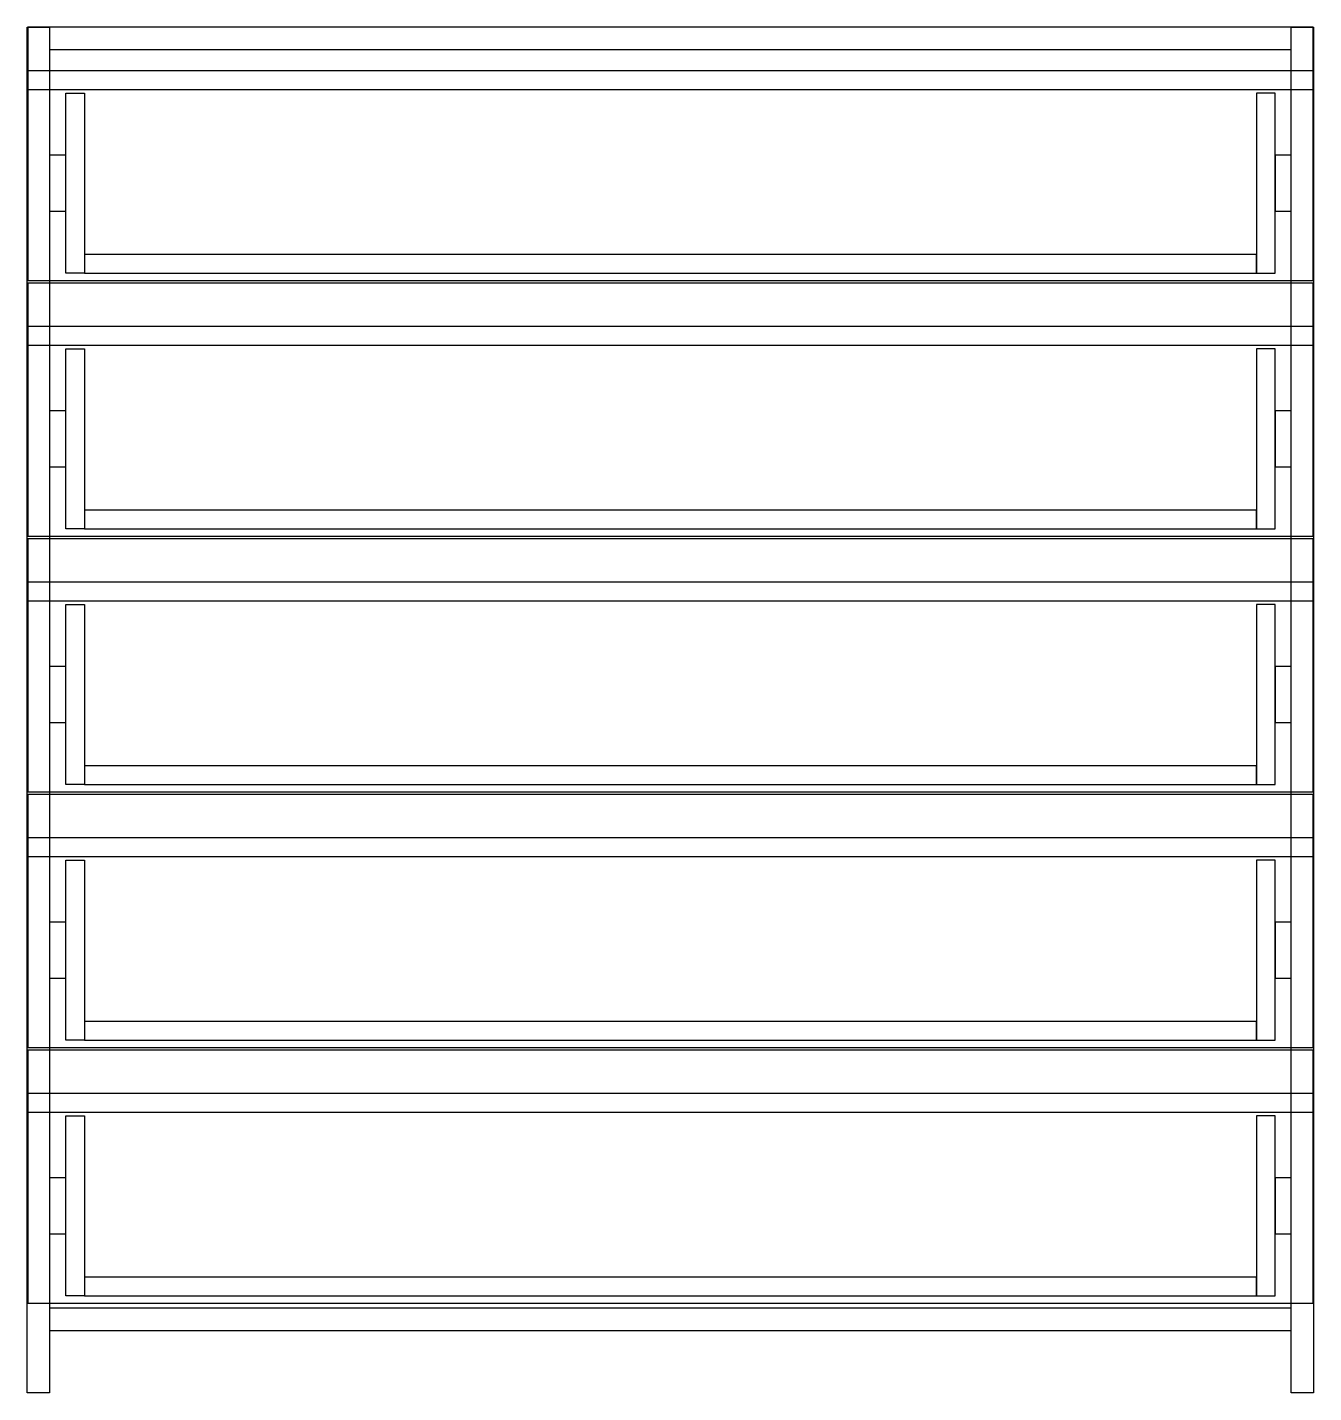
# Model space of a CAD drawing. Header units: millimetres. Extents: x -212 to 824, y -255 to 845.
import ezdxf

# ---------------------------------------------------------------- set-up
doc = ezdxf.new("R2010")
doc.units = ezdxf.units.MM
doc.layers.get('0').update_dxf_attribs({"linetype": 'CONTINUOUS', "lineweight": 25, "true_color": 0xffffff})
for name, color, linetype, lineweight, true_color in [('corredica', 6, 'CONTINUOUS', 25, 0xff00ff), ('frente_gav', 3, 'CONTINUOUS', 25, 0x00ff00), ('gavetas', 7, 'CONTINUOUS', 25, 0x000000), ('puxador', 4, 'CONTINUOUS', 25, 0x00ffff)]:
    doc.layers.add(name, color=color, linetype=linetype, lineweight=lineweight, true_color=true_color)

msp = doc.modelspace()

# ---------------------------------------------------------------- linework, layer by layer
for p, q in [((-211.9, 844.5), (-193.9, 844.5)), ((-211.9, -255.5), (-211.9, 844.5)), ((806.1, 844.5), (-193.9, 844.5)), ((-193.9, 844.5), (-193.9, 826.5)), ((-193.9, 844.5), (-193.9, -255.5)), ((806.1, 826.5), (806.1, 844.5)), ((806.1, -255.5), (806.1, 844.5)), ((806.1, 844.5), (824.1, 844.5)), ((824.1, 844.5), (824.1, -255.5)), ((-193.9, 826.5), (806.1, 826.5)), ((806.1, -187.5), (-193.9, -187.5)), ((-193.9, -187.5), (-193.9, -205.5)), ((806.1, -205.5), (806.1, -187.5)), ((-193.9, -205.5), (806.1, -205.5)), ((-193.9, -255.5), (-211.9, -255.5)), ((824.1, -255.5), (806.1, -255.5))]:
    msp.add_line(p, q)
at = {"layer": 'corredica'}
for p, q in [((-193.9, 741.5), (-193.9, 696.5)), ((-180.9, 741.5), (-193.9, 741.5)), ((-180.9, 696.5), (-180.9, 741.5)), ((806.1, 741.5), (793.1, 741.5)), ((793.1, 741.5), (793.1, 696.5)), ((806.1, 696.5), (806.1, 741.5)), ((-193.9, 696.5), (-180.9, 696.5)), ((793.1, 696.5), (806.1, 696.5)), ((-193.9, 535.5), (-193.9, 490.5)), ((-180.9, 535.5), (-193.9, 535.5)), ((-180.9, 490.5), (-180.9, 535.5)), ((806.1, 535.5), (793.1, 535.5)), ((793.1, 535.5), (793.1, 490.5)), ((806.1, 490.5), (806.1, 535.5)), ((-193.9, 490.5), (-180.9, 490.5)), ((793.1, 490.5), (806.1, 490.5)), ((-193.9, 329.5), (-193.9, 284.5)), ((-180.9, 329.5), (-193.9, 329.5)), ((-180.9, 284.5), (-180.9, 329.5)), ((806.1, 329.5), (793.1, 329.5)), ((793.1, 329.5), (793.1, 284.5)), ((806.1, 284.5), (806.1, 329.5)), ((-193.9, 284.5), (-180.9, 284.5)), ((793.1, 284.5), (806.1, 284.5)), ((-193.9, 123.5), (-193.9, 78.5)), ((-180.9, 123.5), (-193.9, 123.5)), ((-180.9, 78.5), (-180.9, 123.5)), ((806.1, 123.5), (793.1, 123.5)), ((793.1, 123.5), (793.1, 78.5)), ((806.1, 78.5), (806.1, 123.5)), ((-193.9, 78.5), (-180.9, 78.5)), ((793.1, 78.5), (806.1, 78.5)), ((-193.9, -82.5), (-193.9, -127.5)), ((-180.9, -82.5), (-193.9, -82.5)), ((-180.9, -127.5), (-180.9, -82.5)), ((806.1, -82.5), (793.1, -82.5)), ((793.1, -82.5), (793.1, -127.5)), ((806.1, -127.5), (806.1, -82.5)), ((-193.9, -127.5), (-180.9, -127.5)), ((793.1, -127.5), (806.1, -127.5))]:
    msp.add_line(p, q, dxfattribs=at)
at = {"layer": 'frente_gav'}
for p, q in [((823.6, 809.5), (-211.4, 809.5)), ((-211.4, 809.5), (-211.4, 640.5)), ((823.6, 640.5), (823.6, 809.5)), ((-211.4, 640.5), (823.6, 640.5)), ((823.6, 603.5), (-211.4, 603.5)), ((-211.4, 603.5), (-211.4, 434.5)), ((823.6, 434.5), (823.6, 603.5)), ((-211.4, 434.5), (823.6, 434.5)), ((823.6, 397.5), (-211.4, 397.5)), ((-211.4, 397.5), (-211.4, 228.5)), ((823.6, 228.5), (823.6, 397.5)), ((-211.4, 228.5), (823.6, 228.5)), ((823.6, 191.5), (-211.4, 191.5)), ((-211.4, 191.5), (-211.4, 22.5)), ((823.6, 22.5), (823.6, 191.5)), ((-211.4, 22.5), (823.6, 22.5)), ((823.6, -14.5), (-211.4, -14.5)), ((-211.4, -14.5), (-211.4, -183.5)), ((823.6, -183.5), (823.6, -14.5)), ((-211.4, -183.5), (823.6, -183.5))]:
    msp.add_line(p, q, dxfattribs=at)
at = {"layer": 'gavetas'}
for p, q in [((-180.9, 646.5), (-180.9, 791.5)), ((-180.9, 791.5), (-165.9, 791.5)), ((-165.9, 791.5), (-165.9, 646.5)), ((793.1, 791.5), (778.1, 791.5)), ((778.1, 791.5), (778.1, 646.5)), ((793.1, 646.5), (793.1, 791.5)), ((778.1, 661.5), (-165.9, 661.5)), ((-165.9, 661.5), (-165.9, 646.5)), ((778.1, 646.5), (778.1, 661.5)), ((-165.9, 646.5), (-180.9, 646.5)), ((-165.9, 646.5), (778.1, 646.5)), ((778.1, 646.5), (793.1, 646.5)), ((-180.9, 440.5), (-180.9, 585.5)), ((-180.9, 585.5), (-165.9, 585.5)), ((-165.9, 585.5), (-165.9, 440.5)), ((793.1, 585.5), (778.1, 585.5)), ((778.1, 585.5), (778.1, 440.5)), ((793.1, 440.5), (793.1, 585.5)), ((778.1, 455.5), (-165.9, 455.5)), ((-165.9, 455.5), (-165.9, 440.5)), ((778.1, 440.5), (778.1, 455.5)), ((-165.9, 440.5), (-180.9, 440.5)), ((-165.9, 440.5), (778.1, 440.5)), ((778.1, 440.5), (793.1, 440.5)), ((-180.9, 234.5), (-180.9, 379.5)), ((-180.9, 379.5), (-165.9, 379.5)), ((-165.9, 379.5), (-165.9, 234.5)), ((793.1, 379.5), (778.1, 379.5)), ((778.1, 379.5), (778.1, 234.5)), ((793.1, 234.5), (793.1, 379.5)), ((778.1, 249.5), (-165.9, 249.5)), ((-165.9, 249.5), (-165.9, 234.5)), ((778.1, 234.5), (778.1, 249.5)), ((-165.9, 234.5), (-180.9, 234.5)), ((-165.9, 234.5), (778.1, 234.5)), ((778.1, 234.5), (793.1, 234.5)), ((-180.9, 28.5), (-180.9, 173.5)), ((-180.9, 173.5), (-165.9, 173.5)), ((-165.9, 173.5), (-165.9, 28.5)), ((793.1, 173.5), (778.1, 173.5)), ((778.1, 173.5), (778.1, 28.5)), ((793.1, 28.5), (793.1, 173.5)), ((778.1, 43.5), (-165.9, 43.5)), ((-165.9, 43.5), (-165.9, 28.5)), ((778.1, 28.5), (778.1, 43.5)), ((-165.9, 28.5), (-180.9, 28.5)), ((-165.9, 28.5), (778.1, 28.5)), ((778.1, 28.5), (793.1, 28.5)), ((-180.9, -177.5), (-180.9, -32.5)), ((-180.9, -32.5), (-165.9, -32.5)), ((-165.9, -32.5), (-165.9, -177.5)), ((793.1, -32.5), (778.1, -32.5)), ((778.1, -32.5), (778.1, -177.5)), ((793.1, -177.5), (793.1, -32.5)), ((778.1, -162.5), (-165.9, -162.5)), ((-165.9, -162.5), (-165.9, -177.5)), ((778.1, -177.5), (778.1, -162.5)), ((-165.9, -177.5), (-180.9, -177.5)), ((-165.9, -177.5), (778.1, -177.5)), ((778.1, -177.5), (793.1, -177.5))]:
    msp.add_line(p, q, dxfattribs=at)
at = {"layer": 'puxador'}
for p, q in [((823.6, 844.5), (-211.4, 844.5)), ((-211.4, 844.5), (-211.4, 794.5)), ((823.6, 794.5), (823.6, 844.5)), ((-211.4, 794.5), (823.6, 794.5)), ((823.6, 638.5), (-211.4, 638.5)), ((-211.4, 638.5), (-211.4, 588.5)), ((823.6, 588.5), (823.6, 638.5)), ((-211.4, 588.5), (823.6, 588.5)), ((823.6, 432.5), (-211.4, 432.5)), ((-211.4, 432.5), (-211.4, 382.5)), ((823.6, 382.5), (823.6, 432.5)), ((-211.4, 382.5), (823.6, 382.5)), ((823.6, 226.5), (-211.4, 226.5)), ((-211.4, 226.5), (-211.4, 176.5)), ((823.6, 176.5), (823.6, 226.5)), ((-211.4, 176.5), (823.6, 176.5)), ((823.6, 20.5), (-211.4, 20.5)), ((-211.4, 20.5), (-211.4, -29.5)), ((823.6, -29.5), (823.6, 20.5)), ((-211.4, -29.5), (823.6, -29.5))]:
    msp.add_line(p, q, dxfattribs=at)

doc.saveas('drawing.dxf')
